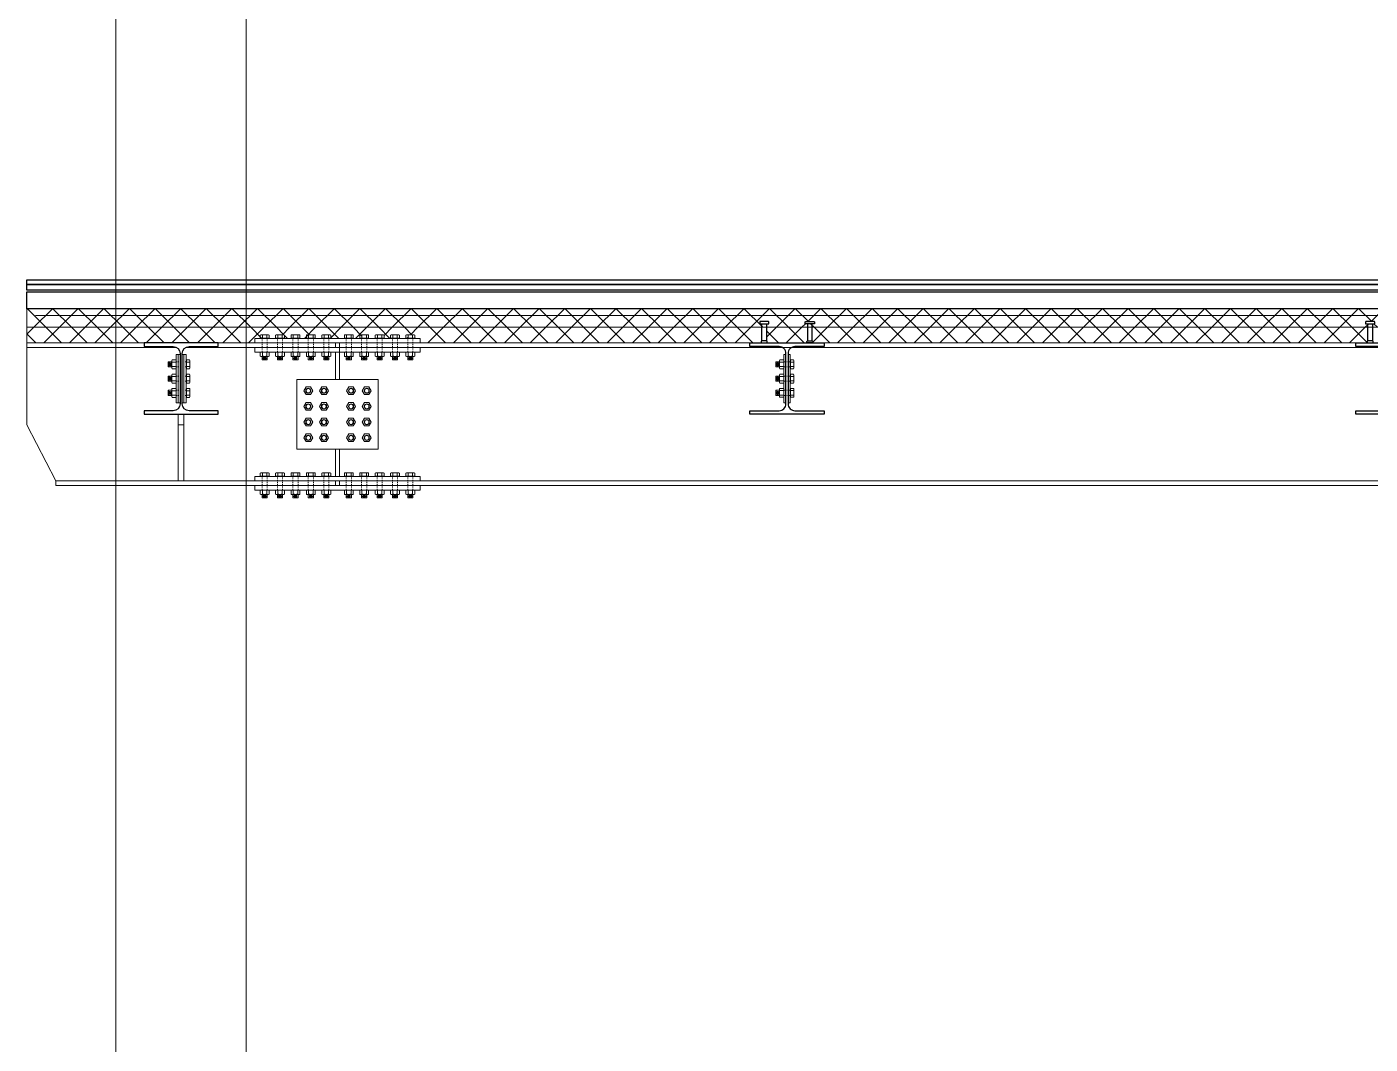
# Model space of a CAD drawing. Header units: millimetres. Extents: x -6949 to 305728, y -55091 to 76684.
# Drawn here: x 165084 to 169795, y 64081 to 67649 of the extents above; entities that cross this region are included whole.
import ezdxf

# ---------------------------------------------------------------- set-up
doc = ezdxf.new("R2010")
doc.units = ezdxf.units.MM
doc.linetypes.add('Tratto', pattern=[6.35, 3.175, -3.175])
for name, color, linetype, lineweight in [('armatura', 1, 'Continuous', 15), ('bulloni', 5, 'Continuous', 18), ('piastra', 30, 'Continuous', 18), ('S-BEAM', 5, 'Continuous', 18), ('S-COLS', 7, 'Continuous', 18), ('SEZIONI acciaio - Steel sections', 220, 'Continuous', 25), ('solaio2', 7, 'Continuous', 9)]:
    doc.layers.add(name, color=color, linetype=linetype, lineweight=lineweight)
doc.layers.add('PIOLO', color=4, linetype='Continuous')
pattern_1 = [(45, (116770.626, 98451.78), (-44.90128, 44.90128), []), (135, (116770.626, 98451.78), (-44.90128, -44.90128), [])]

# ---------------------------------------------------------------- blocks, each defined once
blk = doc.blocks.new('*U392')
at = {"layer": 'bulloni'}
blk.add_lwpolyline([(-15.6, 0), (-7.8, -13.5), (7.8, -13.5), (15.6, 0), (7.8, 13.5), (-7.8, 13.5)], close=True, dxfattribs=at)
for radius in [9, 7.88]:
    blk.add_circle((0, 0), radius, dxfattribs=at)
blk = doc.blocks.new('*U393')
at = {"color": 0, "linetype": 'ByBlock', "lineweight": -2, "transparency": 16777216}
for p in [(0, 0), (55, 0), (0, -55), (55, -55), (0, -110), (55, -110), (0, -165), (55, -165)]:
    blk.add_blockref('*U392', p, dxfattribs=at)
blk = doc.blocks.new('*U394')
at = {"layer": 'bulloni'}
blk.add_lwpolyline([(-15.6, 0), (-7.8, -13.5), (7.8, -13.5), (15.6, 0), (7.8, 13.5), (-7.8, 13.5)], close=True, dxfattribs=at)
for radius in [9, 7.88]:
    blk.add_circle((0, 0), radius, dxfattribs=at)
blk = doc.blocks.new('*U395')
at = {"color": 0, "linetype": 'ByBlock', "lineweight": -2, "transparency": 16777216}
for p in [(0, 0), (55, 0), (0, -55), (55, -55), (0, -110), (55, -110), (0, -165), (55, -165)]:
    blk.add_blockref('*U394', p, dxfattribs=at)
blk = doc.blocks.new('*U396')
at = {"layer": 'bulloni'}
for p, q in [((-13.7, 44.3), (-15.6, 43.1)), ((-15.6, 43.1), (-15.6, 32.8)), ((15.6, 32.8), (-15.6, 32.8)), ((13.7, 44.3), (-13.7, 44.3)), ((-12.5, 32.8), (-12.5, 32.3)), ((12.5, 32.3), (-12.5, 32.3)), ((-7.8, 32.8), (-7.8, 43.1)), ((7.8, 43.1), (7.8, 32.8)), ((12.5, 32.8), (12.5, 32.3)), ((13.7, 44.3), (15.6, 43.1)), ((15.6, 43.1), (15.6, 32.8)), ((-13.7, -16.7), (-15.6, -17.9)), ((-15.6, -17.9), (-15.6, -30.4)), ((-13.7, -31.7), (-15.6, -30.4)), ((13.7, -16.7), (-13.7, -16.7)), ((13.7, -31.7), (-13.7, -31.7)), ((-9, -43.3), (-9, -31.7)), ((-8, -44.3), (-9, -43.3)), ((9, -43.3), (-9, -43.3)), ((8, -44.3), (-8, -44.3)), ((-7.8, -30.4), (-7.8, -17.9)), ((-6.5, -34.4), (6.5, -33.7)), ((-6.5, -39.4), (6.5, -38.7)), ((-5, -36.8), (5, -36.3)), ((-5, -41.8), (5, -41.3)), ((7.8, -17.9), (7.8, -30.4)), ((9, -43.3), (8, -44.3)), ((9, -43.3), (9, -31.7)), ((13.7, -16.7), (15.6, -17.9)), ((13.7, -31.7), (15.6, -30.4)), ((15.6, -17.9), (15.6, -30.4))]:
    blk.add_line(p, q, dxfattribs=at)
at = {"layer": 'bulloni', "linetype": 'Tratto'}
for points in [[(-9, -16.7), (-9, 31.3)], [(9, -16.7), (9, 31.3)]]:
    blk.add_lwpolyline(points, dxfattribs=at)
at = {"layer": 'bulloni'}
for centre, radius, start, end in [((-11.7, 37.6), 6.67, 54.2621, 125.7379), ((-10, 31.3), 1, 0, 90), ((0, 19.5), 24.8, 71.6858, 108.3142), ((11.7, 37.6), 6.67, 54.2621, 125.7379), ((10, 31.3), 1, 90, 180), ((-11.7, -23.4), 6.67, 54.2621, 125.7379), ((-11.7, -25), 6.67, 234.2621, 305.7379), ((0, -41.5), 24.8, 71.6858, 108.3142), ((0, -6.9), 24.8, 251.6858, 288.3142), ((11.7, -23.4), 6.67, 54.2621, 125.7379), ((11.7, -25), 6.67, 234.2621, 305.7379)]:
    blk.add_arc(centre, radius, start, end, dxfattribs=at)
blk = doc.blocks.new('*U397')
at = {"color": 0, "linetype": 'ByBlock', "lineweight": -2, "transparency": 16777216}
for p in [(0, 0), (54, 0), (108, 0), (162, 0), (216, 0)]:
    blk.add_blockref('*U396', p, dxfattribs=at)
blk = doc.blocks.new('*U398')
at = {"layer": 'bulloni'}
for p, q in [((-13.7, 44.3), (-15.6, 43.1)), ((-15.6, 43.1), (-15.6, 32.8)), ((15.6, 32.8), (-15.6, 32.8)), ((13.7, 44.3), (-13.7, 44.3)), ((-12.5, 32.8), (-12.5, 32.3)), ((12.5, 32.3), (-12.5, 32.3)), ((-7.8, 32.8), (-7.8, 43.1)), ((7.8, 43.1), (7.8, 32.8)), ((12.5, 32.8), (12.5, 32.3)), ((13.7, 44.3), (15.6, 43.1)), ((15.6, 43.1), (15.6, 32.8)), ((-13.7, -16.7), (-15.6, -17.9)), ((-15.6, -17.9), (-15.6, -30.4)), ((-13.7, -31.7), (-15.6, -30.4)), ((13.7, -16.7), (-13.7, -16.7)), ((13.7, -31.7), (-13.7, -31.7)), ((-9, -43.3), (-9, -31.7)), ((-8, -44.3), (-9, -43.3)), ((9, -43.3), (-9, -43.3)), ((8, -44.3), (-8, -44.3)), ((-7.8, -30.4), (-7.8, -17.9)), ((-6.5, -34.4), (6.5, -33.7)), ((-6.5, -39.4), (6.5, -38.7)), ((-5, -36.8), (5, -36.3)), ((-5, -41.8), (5, -41.3)), ((7.8, -17.9), (7.8, -30.4)), ((9, -43.3), (8, -44.3)), ((9, -43.3), (9, -31.7)), ((13.7, -16.7), (15.6, -17.9)), ((13.7, -31.7), (15.6, -30.4)), ((15.6, -17.9), (15.6, -30.4))]:
    blk.add_line(p, q, dxfattribs=at)
at = {"layer": 'bulloni', "linetype": 'Tratto'}
for points in [[(-9, -16.7), (-9, 31.3)], [(9, -16.7), (9, 31.3)]]:
    blk.add_lwpolyline(points, dxfattribs=at)
at = {"layer": 'bulloni'}
for centre, radius, start, end in [((-11.7, 37.6), 6.67, 54.2621, 125.7379), ((-10, 31.3), 1, 0, 90), ((0, 19.5), 24.8, 71.6858, 108.3142), ((11.7, 37.6), 6.67, 54.2621, 125.7379), ((10, 31.3), 1, 90, 180), ((-11.7, -23.4), 6.67, 54.2621, 125.7379), ((-11.7, -25), 6.67, 234.2621, 305.7379), ((0, -41.5), 24.8, 71.6858, 108.3142), ((0, -6.9), 24.8, 251.6858, 288.3142), ((11.7, -23.4), 6.67, 54.2621, 125.7379), ((11.7, -25), 6.67, 234.2621, 305.7379)]:
    blk.add_arc(centre, radius, start, end, dxfattribs=at)
blk = doc.blocks.new('*U399')
at = {"color": 0, "linetype": 'ByBlock', "lineweight": -2, "transparency": 16777216}
for p in [(0, 0), (54, 0), (108, 0), (162, 0), (216, 0)]:
    blk.add_blockref('*U398', p, dxfattribs=at)
blk = doc.blocks.new('*U401')
at = {"layer": 'bulloni'}
for p, q in [((-13.7, 44.3), (-15.6, 43.1)), ((-15.6, 43.1), (-15.6, 32.8)), ((15.6, 32.8), (-15.6, 32.8)), ((13.7, 44.3), (-13.7, 44.3)), ((-12.5, 32.8), (-12.5, 32.3)), ((12.5, 32.3), (-12.5, 32.3)), ((-7.8, 32.8), (-7.8, 43.1)), ((7.8, 43.1), (7.8, 32.8)), ((12.5, 32.8), (12.5, 32.3)), ((13.7, 44.3), (15.6, 43.1)), ((15.6, 43.1), (15.6, 32.8)), ((-13.7, -16.7), (-15.6, -17.9)), ((-15.6, -17.9), (-15.6, -30.4)), ((-13.7, -31.7), (-15.6, -30.4)), ((13.7, -16.7), (-13.7, -16.7)), ((13.7, -31.7), (-13.7, -31.7)), ((-9, -43.3), (-9, -31.7)), ((-8, -44.3), (-9, -43.3)), ((9, -43.3), (-9, -43.3)), ((8, -44.3), (-8, -44.3)), ((-7.8, -30.4), (-7.8, -17.9)), ((-6.5, -34.4), (6.5, -33.7)), ((-6.5, -39.4), (6.5, -38.7)), ((-5, -36.8), (5, -36.3)), ((-5, -41.8), (5, -41.3)), ((7.8, -17.9), (7.8, -30.4)), ((9, -43.3), (8, -44.3)), ((9, -43.3), (9, -31.7)), ((13.7, -16.7), (15.6, -17.9)), ((13.7, -31.7), (15.6, -30.4)), ((15.6, -17.9), (15.6, -30.4))]:
    blk.add_line(p, q, dxfattribs=at)
at = {"layer": 'bulloni', "linetype": 'Tratto'}
for points in [[(-9, -16.7), (-9, 31.3)], [(9, -16.7), (9, 31.3)]]:
    blk.add_lwpolyline(points, dxfattribs=at)
at = {"layer": 'bulloni'}
for centre, radius, start, end in [((-11.7, 37.6), 6.67, 54.2621, 125.7379), ((-10, 31.3), 1, 0, 90), ((0, 19.5), 24.8, 71.6858, 108.3142), ((11.7, 37.6), 6.67, 54.2621, 125.7379), ((10, 31.3), 1, 90, 180), ((-11.7, -23.4), 6.67, 54.2621, 125.7379), ((-11.7, -25), 6.67, 234.2621, 305.7379), ((0, -41.5), 24.8, 71.6858, 108.3142), ((0, -6.9), 24.8, 251.6858, 288.3142), ((11.7, -23.4), 6.67, 54.2621, 125.7379), ((11.7, -25), 6.67, 234.2621, 305.7379)]:
    blk.add_arc(centre, radius, start, end, dxfattribs=at)
blk = doc.blocks.new('*U402')
at = {"color": 0, "linetype": 'ByBlock', "lineweight": -2, "transparency": 16777216}
for p in [(0, 0), (54, 0), (108, 0), (162, 0), (216, 0)]:
    blk.add_blockref('*U401', p, dxfattribs=at)
blk = doc.blocks.new('*U391')
at = {"layer": 'bulloni'}
for p, q in [((-13.7, 44.3), (-15.6, 43.1)), ((-15.6, 43.1), (-15.6, 32.8)), ((15.6, 32.8), (-15.6, 32.8)), ((13.7, 44.3), (-13.7, 44.3)), ((-12.5, 32.8), (-12.5, 32.3)), ((12.5, 32.3), (-12.5, 32.3)), ((-7.8, 32.8), (-7.8, 43.1)), ((7.8, 43.1), (7.8, 32.8)), ((12.5, 32.8), (12.5, 32.3)), ((13.7, 44.3), (15.6, 43.1)), ((15.6, 43.1), (15.6, 32.8)), ((-13.7, -16.7), (-15.6, -17.9)), ((-15.6, -17.9), (-15.6, -30.4)), ((-13.7, -31.7), (-15.6, -30.4)), ((13.7, -16.7), (-13.7, -16.7)), ((13.7, -31.7), (-13.7, -31.7)), ((-9, -43.3), (-9, -31.7)), ((-8, -44.3), (-9, -43.3)), ((9, -43.3), (-9, -43.3)), ((8, -44.3), (-8, -44.3)), ((-7.8, -30.4), (-7.8, -17.9)), ((-6.5, -34.4), (6.5, -33.7)), ((-6.5, -39.4), (6.5, -38.7)), ((-5, -36.8), (5, -36.3)), ((-5, -41.8), (5, -41.3)), ((7.8, -17.9), (7.8, -30.4)), ((9, -43.3), (8, -44.3)), ((9, -43.3), (9, -31.7)), ((13.7, -16.7), (15.6, -17.9)), ((13.7, -31.7), (15.6, -30.4)), ((15.6, -17.9), (15.6, -30.4))]:
    blk.add_line(p, q, dxfattribs=at)
at = {"layer": 'bulloni', "linetype": 'Tratto'}
for points in [[(-9, -16.7), (-9, 31.3)], [(9, -16.7), (9, 31.3)]]:
    blk.add_lwpolyline(points, dxfattribs=at)
at = {"layer": 'bulloni'}
for centre, radius, start, end in [((-11.7, 37.6), 6.67, 54.2621, 125.7379), ((-10, 31.3), 1, 0, 90), ((0, 19.5), 24.8, 71.6858, 108.3142), ((11.7, 37.6), 6.67, 54.2621, 125.7379), ((10, 31.3), 1, 90, 180), ((-11.7, -23.4), 6.67, 54.2621, 125.7379), ((-11.7, -25), 6.67, 234.2621, 305.7379), ((0, -41.5), 24.8, 71.6858, 108.3142), ((0, -6.9), 24.8, 251.6858, 288.3142), ((11.7, -23.4), 6.67, 54.2621, 125.7379), ((11.7, -25), 6.67, 234.2621, 305.7379)]:
    blk.add_arc(centre, radius, start, end, dxfattribs=at)
blk = doc.blocks.new('*U400')
at = {"color": 0, "linetype": 'ByBlock', "lineweight": -2, "transparency": 16777216}
for p in [(0, 0), (54, 0), (108, 0), (162, 0), (216, 0)]:
    blk.add_blockref('*U391', p, dxfattribs=at)
blk = doc.blocks.new('dbcjd')
at = {"layer": 'bulloni'}
for p, q in [((12712.1, -46901.9), (12713.1, -46900.9)), ((12712.1, -46917.9), (12712.1, -46901.9)), ((12713.1, -46918.9), (12712.1, -46917.9)), ((12713.1, -46900.9), (12724.8, -46900.9)), ((12713.1, -46918.9), (12713.1, -46900.9)), ((12713.1, -46918.9), (12724.8, -46918.9)), ((12714.6, -46904.9), (12715.2, -46914.9)), ((12717, -46903.4), (12717.8, -46916.4)), ((12719.6, -46904.9), (12720.2, -46914.9)), ((12722, -46903.4), (12722.8, -46916.4)), ((12724.8, -46896.2), (12726, -46894.3)), ((12724.8, -46923.6), (12724.8, -46896.2)), ((12738.5, -46894.3), (12726, -46894.3)), ((12726, -46902.1), (12738.5, -46902.1)), ((12738.5, -46917.7), (12726, -46917.7)), ((12739.8, -46896.2), (12738.5, -46894.3)), ((12739.8, -46923.6), (12739.8, -46896.2)), ((12775.8, -46922.4), (12775.8, -46897.4)), ((12776.3, -46897.4), (12775.8, -46897.4)), ((12776.3, -46925.5), (12776.3, -46894.3)), ((12786.5, -46894.3), (12776.3, -46894.3)), ((12776.3, -46902.1), (12786.5, -46902.1)), ((12786.5, -46917.7), (12776.3, -46917.7)), ((12787.8, -46896.2), (12786.5, -46894.3)), ((12787.8, -46923.6), (12787.8, -46896.2)), ((12712.1, -46951.9), (12713.1, -46950.9)), ((12712.1, -46967.9), (12712.1, -46951.9)), ((12713.1, -46968.9), (12712.1, -46967.9)), ((12713.1, -46950.9), (12724.8, -46950.9)), ((12713.1, -46968.9), (12713.1, -46950.9)), ((12714.6, -46954.9), (12715.2, -46964.9)), ((12717, -46953.4), (12717.8, -46966.4)), ((12719.6, -46954.9), (12720.2, -46964.9)), ((12722, -46953.4), (12722.8, -46966.4)), ((12724.8, -46923.6), (12726, -46925.5)), ((12724.8, -46946.2), (12726, -46944.3)), ((12724.8, -46973.6), (12724.8, -46946.2)), ((12738.5, -46925.5), (12726, -46925.5)), ((12738.5, -46944.3), (12726, -46944.3)), ((12726, -46952.1), (12738.5, -46952.1)), ((12738.5, -46967.7), (12726, -46967.7)), ((12739.8, -46923.6), (12738.5, -46925.5)), ((12739.8, -46946.2), (12738.5, -46944.3)), ((12739.8, -46973.6), (12739.8, -46946.2)), ((12776.3, -46922.4), (12775.8, -46922.4)), ((12775.8, -46972.4), (12775.8, -46947.4)), ((12776.3, -46947.4), (12775.8, -46947.4)), ((12786.5, -46925.5), (12776.3, -46925.5)), ((12776.3, -46975.5), (12776.3, -46944.3)), ((12786.5, -46944.3), (12776.3, -46944.3)), ((12776.3, -46952.1), (12786.5, -46952.1)), ((12786.5, -46967.7), (12776.3, -46967.7)), ((12787.8, -46923.6), (12786.5, -46925.5)), ((12787.8, -46946.2), (12786.5, -46944.3)), ((12787.8, -46973.6), (12787.8, -46946.2)), ((12712.1, -47001.9), (12713.1, -47000.9)), ((12712.1, -47017.9), (12712.1, -47001.9)), ((12713.1, -46968.9), (12724.8, -46968.9)), ((12713.1, -47000.9), (12724.8, -47000.9)), ((12713.1, -47018.9), (12713.1, -47000.9)), ((12714.6, -47004.9), (12715.2, -47014.9)), ((12717, -47003.4), (12717.8, -47016.4)), ((12719.6, -47004.9), (12720.2, -47014.9)), ((12722, -47003.4), (12722.8, -47016.4)), ((12724.8, -46973.6), (12726, -46975.5)), ((12724.8, -46996.2), (12726, -46994.3)), ((12724.8, -47023.6), (12724.8, -46996.2)), ((12738.5, -46975.5), (12726, -46975.5)), ((12738.5, -46994.3), (12726, -46994.3)), ((12726, -47002.1), (12738.5, -47002.1)), ((12739.8, -46973.6), (12738.5, -46975.5)), ((12739.8, -46996.2), (12738.5, -46994.3)), ((12739.8, -47023.6), (12739.8, -46996.2)), ((12776.3, -46972.4), (12775.8, -46972.4)), ((12775.8, -47022.4), (12775.8, -46997.4)), ((12776.3, -46997.4), (12775.8, -46997.4)), ((12786.5, -46975.5), (12776.3, -46975.5)), ((12776.3, -47025.5), (12776.3, -46994.3)), ((12786.5, -46994.3), (12776.3, -46994.3)), ((12776.3, -47002.1), (12786.5, -47002.1)), ((12787.8, -46973.6), (12786.5, -46975.5)), ((12787.8, -46996.2), (12786.5, -46994.3)), ((12787.8, -47023.6), (12787.8, -46996.2)), ((12713.1, -47018.9), (12712.1, -47017.9)), ((12713.1, -47018.9), (12724.8, -47018.9)), ((12724.8, -47023.6), (12726, -47025.5)), ((12738.5, -47017.7), (12726, -47017.7)), ((12738.5, -47025.5), (12726, -47025.5)), ((12739.8, -47023.6), (12738.5, -47025.5)), ((12776.3, -47022.4), (12775.8, -47022.4)), ((12786.5, -47017.7), (12776.3, -47017.7)), ((12786.5, -47025.5), (12776.3, -47025.5)), ((12787.8, -47023.6), (12786.5, -47025.5))]:
    blk.add_line(p, q, dxfattribs=at)
at = {"layer": 'bulloni', "linetype": 'Tratto'}
for points in [[(12739.8, -46900.9), (12774.8, -46900.9)], [(12739.8, -46918.9), (12774.8, -46918.9)], [(12739.8, -46950.9), (12774.8, -46950.9)], [(12739.8, -46968.9), (12774.8, -46968.9)], [(12739.8, -47000.9), (12774.8, -47000.9)], [(12739.8, -47018.9), (12774.8, -47018.9)]]:
    blk.add_lwpolyline(points, dxfattribs=at)
at = {"layer": 'bulloni'}
for centre, radius, start, end in [((12731.4, -46898.2), 6.67, 144.2621, 215.7379), ((12749.6, -46909.9), 24.8, 161.6858, 198.3142), ((12731.4, -46921.6), 6.67, 144.2621, 215.7379), ((12733.1, -46898.2), 6.67, 324.2621, 35.7379), ((12715, -46909.9), 24.8, 341.6858, 18.3142), ((12733.1, -46921.6), 6.67, 324.2621, 35.7379), ((12774.8, -46899.9), 1, 270, 0), ((12774.8, -46919.9), 1, 0, 90), ((12781.1, -46898.2), 6.67, 324.2621, 35.7379), ((12763, -46909.9), 24.8, 341.6858, 18.3142), ((12781.1, -46921.6), 6.67, 324.2621, 35.7379), ((12731.4, -46948.2), 6.67, 144.2621, 215.7379), ((12749.6, -46959.9), 24.8, 161.6858, 198.3142), ((12731.4, -46971.6), 6.67, 144.2621, 215.7379), ((12733.1, -46948.2), 6.67, 324.2621, 35.7379), ((12715, -46959.9), 24.8, 341.6858, 18.3142), ((12733.1, -46971.6), 6.67, 324.2621, 35.7379), ((12774.8, -46949.9), 1, 270, 0), ((12781.1, -46948.2), 6.67, 324.2621, 35.7379), ((12763, -46959.9), 24.8, 341.6858, 18.3142), ((12781.1, -46971.6), 6.67, 324.2621, 35.7379), ((12731.4, -46998.2), 6.67, 144.2621, 215.7379), ((12749.6, -47009.9), 24.8, 161.6858, 198.3142), ((12733.1, -46998.2), 6.67, 324.2621, 35.7379), ((12715, -47009.9), 24.8, 341.6858, 18.3142), ((12774.8, -46969.9), 1, 0, 90), ((12774.8, -46999.9), 1, 270, 0), ((12781.1, -46998.2), 6.67, 324.2621, 35.7379), ((12763, -47009.9), 24.8, 341.6858, 18.3142), ((12731.4, -47021.6), 6.67, 144.2621, 215.7379), ((12733.1, -47021.6), 6.67, 324.2621, 35.7379), ((12774.8, -47019.9), 1, 0, 90), ((12781.1, -47021.6), 6.67, 324.2621, 35.7379)]:
    blk.add_arc(centre, radius, start, end, dxfattribs=at)
blk = doc.blocks.new('DD')
at = {"layer": 'PIOLO'}
blk.add_lwpolyline([(49540.9, -39710.5), (49511.2, -39710.5, 0.414214), (49510.2, -39711.5), (49510.2, -39718.5), (49541.9, -39718.5), (49541.9, -39711.5, 0.414214)], format="xyb", close=True, dxfattribs=at)
for points in [[(49518.1, -39718.5), (49534, -39718.5), (49534, -39778.5), (49518.1, -39778.5)], [(49515.5, -39785.5), (49536.5, -39785.5), (49536.5, -39780.5), (49534.5, -39778.5), (49517.5, -39778.5), (49515.5, -39780.5)]]:
    blk.add_lwpolyline(points, close=True, dxfattribs=at)
blk = doc.blocks.new('vfdcv')
at = {"layer": 'bulloni'}
for p, q in [((50940.3, -31978.2), (50941.3, -31977.2)), ((50940.3, -31994.2), (50940.3, -31978.2)), ((50941.3, -31977.2), (50952.9, -31977.2)), ((50941.3, -31995.2), (50941.3, -31977.2)), ((50942.8, -31981.2), (50943.3, -31991.2)), ((50945.2, -31979.7), (50945.9, -31992.7)), ((50947.8, -31981.2), (50948.3, -31991.2)), ((50950.2, -31979.7), (50950.9, -31992.7)), ((50952.9, -31972.5), (50954.2, -31970.6)), ((50952.9, -31999.9), (50952.9, -31972.5)), ((50966.7, -31970.6), (50954.2, -31970.6)), ((50954.2, -31978.4), (50966.7, -31978.4)), ((50967.9, -31972.5), (50966.7, -31970.6)), ((50967.9, -31999.9), (50967.9, -31972.5)), ((50991.4, -31998.7), (50991.4, -31973.7)), ((50991.9, -31973.7), (50991.4, -31973.7)), ((50991.9, -32001.7), (50991.9, -31970.6)), ((51002.2, -31970.6), (50991.9, -31970.6)), ((50991.9, -31978.4), (51002.2, -31978.4)), ((51003.4, -31972.5), (51002.2, -31970.6)), ((51003.4, -31999.9), (51003.4, -31972.5)), ((50941.3, -31995.2), (50940.3, -31994.2)), ((50940.3, -32028.2), (50941.3, -32027.2)), ((50940.3, -32044.2), (50940.3, -32028.2)), ((50941.3, -31995.2), (50952.9, -31995.2)), ((50941.3, -32027.2), (50952.9, -32027.2)), ((50941.3, -32045.2), (50941.3, -32027.2)), ((50942.8, -32031.2), (50943.3, -32041.2)), ((50945.2, -32029.7), (50945.9, -32042.7)), ((50947.8, -32031.2), (50948.3, -32041.2)), ((50950.2, -32029.7), (50950.9, -32042.7)), ((50952.9, -31999.9), (50954.2, -32001.7)), ((50952.9, -32022.5), (50954.2, -32020.6)), ((50952.9, -32049.9), (50952.9, -32022.5)), ((50966.7, -31994), (50954.2, -31994)), ((50966.7, -32001.7), (50954.2, -32001.7)), ((50966.7, -32020.6), (50954.2, -32020.6)), ((50954.2, -32028.4), (50966.7, -32028.4)), ((50967.9, -31999.9), (50966.7, -32001.7)), ((50967.9, -32022.5), (50966.7, -32020.6)), ((50967.9, -32049.9), (50967.9, -32022.5)), ((50991.9, -31998.7), (50991.4, -31998.7)), ((50991.4, -32048.7), (50991.4, -32023.7)), ((50991.9, -32023.7), (50991.4, -32023.7)), ((51002.2, -31994), (50991.9, -31994)), ((51002.2, -32001.7), (50991.9, -32001.7)), ((50991.9, -32051.7), (50991.9, -32020.6)), ((51002.2, -32020.6), (50991.9, -32020.6)), ((50991.9, -32028.4), (51002.2, -32028.4)), ((51003.4, -31999.9), (51002.2, -32001.7)), ((51003.4, -32022.5), (51002.2, -32020.6)), ((51003.4, -32049.9), (51003.4, -32022.5)), ((50941.3, -32045.2), (50940.3, -32044.2)), ((50940.3, -32078.2), (50941.3, -32077.2)), ((50940.3, -32094.2), (50940.3, -32078.2)), ((50941.3, -32045.2), (50952.9, -32045.2)), ((50941.3, -32077.2), (50952.9, -32077.2)), ((50941.3, -32095.2), (50941.3, -32077.2)), ((50942.8, -32081.2), (50943.3, -32091.2)), ((50945.2, -32079.7), (50945.9, -32092.7)), ((50947.8, -32081.2), (50948.3, -32091.2)), ((50950.2, -32079.7), (50950.9, -32092.7)), ((50952.9, -32049.9), (50954.2, -32051.7)), ((50952.9, -32072.5), (50954.2, -32070.6)), ((50952.9, -32099.9), (50952.9, -32072.5)), ((50966.7, -32044), (50954.2, -32044)), ((50966.7, -32051.7), (50954.2, -32051.7)), ((50966.7, -32070.6), (50954.2, -32070.6)), ((50954.2, -32078.4), (50966.7, -32078.4)), ((50967.9, -32049.9), (50966.7, -32051.7)), ((50967.9, -32072.5), (50966.7, -32070.6)), ((50967.9, -32099.9), (50967.9, -32072.5)), ((50991.9, -32048.7), (50991.4, -32048.7)), ((50991.4, -32098.7), (50991.4, -32073.7)), ((50991.9, -32073.7), (50991.4, -32073.7)), ((51002.2, -32044), (50991.9, -32044)), ((51002.2, -32051.7), (50991.9, -32051.7)), ((50991.9, -32101.7), (50991.9, -32070.6)), ((51002.2, -32070.6), (50991.9, -32070.6)), ((50991.9, -32078.4), (51002.2, -32078.4)), ((51003.4, -32049.9), (51002.2, -32051.7)), ((51003.4, -32072.5), (51002.2, -32070.6)), ((51003.4, -32099.9), (51003.4, -32072.5)), ((50941.3, -32095.2), (50940.3, -32094.2)), ((50941.3, -32095.2), (50952.9, -32095.2)), ((50952.9, -32099.9), (50954.2, -32101.7)), ((50966.7, -32094), (50954.2, -32094)), ((50966.7, -32101.7), (50954.2, -32101.7)), ((50967.9, -32099.9), (50966.7, -32101.7)), ((50991.9, -32098.7), (50991.4, -32098.7)), ((51002.2, -32094), (50991.9, -32094)), ((51002.2, -32101.7), (50991.9, -32101.7)), ((51003.4, -32099.9), (51002.2, -32101.7))]:
    blk.add_line(p, q, dxfattribs=at)
at = {"layer": 'bulloni', "linetype": 'Tratto'}
for points in [[(50967.9, -31977.2), (50990.4, -31977.2)], [(50967.9, -31995.2), (50990.4, -31995.2)], [(50967.9, -32027.2), (50990.4, -32027.2)], [(50967.9, -32045.2), (50990.4, -32045.2)], [(50967.9, -32077.2), (50990.4, -32077.2)], [(50967.9, -32095.2), (50990.4, -32095.2)]]:
    blk.add_lwpolyline(points, dxfattribs=at)
at = {"layer": 'bulloni'}
for centre, radius, start, end in [((50959.6, -31974.5), 6.67, 144.2621, 215.7379), ((50977.7, -31986.2), 24.8, 161.6858, 198.3142), ((50961.3, -31974.5), 6.67, 324.2621, 35.7379), ((50943.1, -31986.2), 24.8, 341.6858, 18.3142), ((50990.4, -31976.2), 1, 270, 0), ((50996.8, -31974.5), 6.67, 324.2621, 35.7379), ((50978.6, -31986.2), 24.8, 341.6858, 18.3142), ((50959.6, -31997.8), 6.67, 144.2621, 215.7379), ((50959.6, -32024.5), 6.67, 144.2621, 215.7379), ((50977.7, -32036.2), 24.8, 161.6858, 198.3142), ((50961.3, -31997.8), 6.67, 324.2621, 35.7379), ((50961.3, -32024.5), 6.67, 324.2621, 35.7379), ((50943.1, -32036.2), 24.8, 341.6858, 18.3142), ((50990.4, -31996.2), 1, 0, 90), ((50990.4, -32026.2), 1, 270, 0), ((50996.8, -31997.8), 6.67, 324.2621, 35.7379), ((50996.8, -32024.5), 6.67, 324.2621, 35.7379), ((50978.6, -32036.2), 24.8, 341.6858, 18.3142), ((50959.6, -32047.8), 6.67, 144.2621, 215.7379), ((50959.6, -32074.5), 6.67, 144.2621, 215.7379), ((50977.7, -32086.2), 24.8, 161.6858, 198.3142), ((50961.3, -32047.8), 6.67, 324.2621, 35.7379), ((50961.3, -32074.5), 6.67, 324.2621, 35.7379), ((50943.1, -32086.2), 24.8, 341.6858, 18.3142), ((50990.4, -32046.2), 1, 0, 90), ((50990.4, -32076.2), 1, 270, 0), ((50996.8, -32047.8), 6.67, 324.2621, 35.7379), ((50996.8, -32074.5), 6.67, 324.2621, 35.7379), ((50978.6, -32086.2), 24.8, 341.6858, 18.3142), ((50959.6, -32097.8), 6.67, 144.2621, 215.7379), ((50961.3, -32097.8), 6.67, 324.2621, 35.7379), ((50990.4, -32096.2), 1, 0, 90), ((50996.8, -32097.8), 6.67, 324.2621, 35.7379)]:
    blk.add_arc(centre, radius, start, end, dxfattribs=at)
blk = doc.blocks.new('*U528')
at = {"layer": 'piastra'}
for points in [[(-11.2, 47.5), (-3.8, 47.5), (-3.8, -122.5), (-11.2, -122.5)], [(11.2, 47.5), (3.8, 47.5), (3.8, -122.5), (11.2, -122.5)]]:
    blk.add_lwpolyline(points, close=True, dxfattribs=at)
at = {"layer": 'SEZIONI acciaio - Steel sections'}
blk.add_lwpolyline([(-130, 87.5), (130, 87.5), (130, 75), (27.8, 75, 0.414214), (3.8, 51), (3.8, -126, 0.414214), (27.8, -150), (130, -150), (130, -162.5), (-130, -162.5), (-130, -150), (-27.8, -150, 0.414214), (-3.8, -126), (-3.8, 51, 0.414214), (-27.8, 75), (-130, 75)], format="xyb", close=True, dxfattribs=at)
at = {"layer": 'S-BEAM'}
for name, p in [('DD', (-49606, 39873)), ('vfdcv', (-50979.2, 31998.7))]:
    blk.add_blockref(name, p, dxfattribs=at)
at = {"layer": 'S-BEAM', "xscale": -1}
blk.add_blockref('DD', (49606, 39873), dxfattribs=at)
blk = doc.blocks.new('*U529')
at = {"layer": 'S-BEAM', "color": 0, "linetype": 'ByBlock', "lineweight": -2, "transparency": 16777216}
for p in [(0, 0), (2125, 0), (4250, 0)]:
    blk.add_blockref('*U528', p, dxfattribs=at)

msp = doc.modelspace()

# ---------------------------------------------------------------- hatches: boundary and pattern name
at = {"layer": 'S-BEAM', "true_color": 0xc7c8ca}
h = msp.add_hatch(dxfattribs=at)
h.set_pattern_fill('ANSI37', color=9, scale=20)
h.set_pattern_definition(pattern_1)
h.paths.add_polyline_path([(173313.0186, 66568.3657, -0.161196195), (173328.6071, 66568.3657, -0.302260819), (173335.9938, 66568.6368), (173336.4013, 66568.3657), (173336.4013, 66556.6221), (173359.2244, 66556.6221), (173359.2244, 66558.1221), (173367.0186, 66558.1221), (173367.0186, 66568.3657, -0.161196195), (173382.6071, 66568.3657, -0.302260819), (173389.9938, 66568.6368), (173390.4013, 66568.3657), (173390.4013, 66556.6221), (173413.2244, 66556.6221), (173413.2244, 66558.1221), (173421.0186, 66558.1221), (173421.0186, 66568.3657, -0.161196195), (173436.6071, 66568.3657, -0.302260819), (173443.9938, 66568.6368), (173444.4013, 66568.3657), (173444.4013, 66556.6221), (173467.2244, 66556.6221), (173467.2244, 66558.1221), (173475.0186, 66558.1221), (173475.0186, 66568.3657, -0.161196195), (173490.6071, 66568.3657, -0.302260819), (173497.9938, 66568.6368), (173498.4013, 66568.3657), (173498.4013, 66556.6221), (173521.2244, 66556.6221), (173521.2244, 66558.1221), (173529.0186, 66558.1221), (173529.0186, 66568.3657, -0.161196195), (173544.6071, 66568.3657, -0.302260819), (173551.9938, 66568.6368), (173552.4013, 66568.3657), (173552.4013, 66556.6221), (173600.2097, 66556.6221), (173600.2097, 66558.1221), (173608.0039, 66558.1221), (173608.0039, 66568.3657, -0.161196195), (173623.5924, 66568.3657, -0.302260819), (173630.9791, 66568.6368), (173631.3866, 66568.3657), (173631.3866, 66556.6221), (173654.2097, 66556.6221), (173654.2097, 66558.1221), (173662.0039, 66558.1221), (173662.0039, 66568.3657, -0.161196195), (173677.5924, 66568.3657, -0.302260819), (173684.9791, 66568.6368), (173685.3866, 66568.3657), (173685.3866, 66556.6221), (173708.2097, 66556.6221), (173708.2097, 66558.1221), (173716.0039, 66558.1221), (173716.0039, 66568.3657, -0.161196195), (173731.5924, 66568.3657, -0.302260819), (173738.9791, 66568.6368), (173739.3866, 66568.3657), (173739.3866, 66556.6221), (173762.2097, 66556.6221), (173762.2097, 66558.1221), (173770.0039, 66558.1221), (173770.0039, 66568.3657, -0.161196195), (173785.5924, 66568.3657, -0.302260819), (173792.9791, 66568.6368), (173793.3866, 66568.3657), (173793.3866, 66556.6221), (173816.2097, 66556.6221), (173816.2097, 66558.1221), (173824.0039, 66558.1221), (173824.0039, 66568.3657, -0.161196195), (173839.5924, 66568.3657, -0.302260819), (173846.9791, 66568.6368), (173847.3866, 66568.3657), (173847.3866, 66556.6221), (173865.7981, 66556.6221), (173865.7981, 66540.6221), (173896.3071, 66540.6221), (173896.3071, 66595.6221), (172087.7319, 66595.6221), (172087.7319, 66548.1971), (172090.3069, 66545.6221), (172090.3069, 66540.6221), (173286.8128, 66540.6221), (173286.8128, 66556.6221), (173305.2244, 66556.6221), (173305.2244, 66558.1221), (173313.0186, 66558.1221)])
h.paths.add_polyline_path([(173305.2244, 66568.3657, -0.157212126), (173309.1215, 66569.6221), (173307.1128, 66569.6221)], flags=16)
h.paths.add_polyline_path([(173359.2244, 66568.3657, -0.157212126), (173363.1215, 66569.6221), (173361.1128, 66569.6221)], flags=16)
h.paths.add_polyline_path([(173413.2244, 66568.3657, -0.157212126), (173417.1215, 66569.6221), (173415.1128, 66569.6221)], flags=16)
h.paths.add_polyline_path([(173467.2244, 66568.3657, -0.157212126), (173471.1215, 66569.6221), (173469.1128, 66569.6221)], flags=16)
h.paths.add_polyline_path([(173521.2244, 66568.3657, -0.157212126), (173525.1215, 66569.6221), (173523.1128, 66569.6221)], flags=16)
h.paths.add_polyline_path([(173600.2097, 66568.3657, -0.157212126), (173604.1068, 66569.6221), (173602.0981, 66569.6221)], flags=16)
h.paths.add_polyline_path([(173654.2097, 66568.3657, -0.157212126), (173658.1068, 66569.6221), (173656.0981, 66569.6221)], flags=16)
h.paths.add_polyline_path([(173708.2097, 66568.3657, -0.157212126), (173712.1068, 66569.6221), (173710.0981, 66569.6221)], flags=16)
h.paths.add_polyline_path([(173762.2097, 66568.3657, -0.157212126), (173766.1068, 66569.6221), (173764.0981, 66569.6221)], flags=16)
h.paths.add_polyline_path([(173816.2097, 66568.3657, -0.157212126), (173820.1068, 66569.6221), (173818.0981, 66569.6221)], flags=16)
h.paths.add_polyline_path([(173896.3071, 66660.6221), (165083.7979, 66660.6221), (165083.7979, 66595.6221), (171911.8819, 66595.6221), (171911.8819, 66607.6221), (171903.9569, 66607.6221), (171903.9569, 66615.6221), (171935.6569, 66615.6221), (171935.6569, 66607.6221), (171927.7319, 66607.6221), (171927.7319, 66595.6221), (172071.8819, 66595.6221), (172071.8819, 66607.6221), (172063.9569, 66607.6221), (172063.9569, 66615.6221), (172095.6569, 66615.6221), (172095.6569, 66607.6221), (172087.7319, 66607.6221), (172087.7319, 66595.6221), (173896.3071, 66595.6221)])
h.paths.add_polyline_path([(169970.6569, 66607.6221), (169938.9569, 66607.6221), (169938.9569, 66615.6221), (169970.6569, 66615.6221)], flags=16)
h.paths.add_polyline_path([(169810.6569, 66607.6221), (169778.9569, 66607.6221), (169778.9569, 66615.6221), (169810.6569, 66615.6221)], flags=16)
h.paths.add_polyline_path([(167845.6569, 66607.6221), (167813.9569, 66607.6221), (167813.9569, 66615.6221), (167845.6569, 66615.6221)], flags=16)
h.paths.add_polyline_path([(167685.6569, 66607.6221), (167653.9569, 66607.6221), (167653.9569, 66615.6221), (167685.6569, 66615.6221)], flags=16)
h.paths.add_polyline_path([(172071.8819, 66595.6221), (171927.7319, 66595.6221), (171927.7319, 66547.6221), (171928.3069, 66547.6221), (171930.3069, 66545.6221), (171930.3069, 66540.6221), (172069.3069, 66540.6221), (172069.3069, 66545.6221), (172071.8819, 66548.1971)])
h = msp.add_hatch(dxfattribs=at)
h.set_pattern_fill('ANSI37', color=9, scale=20)
h.set_pattern_definition(pattern_1)
h.paths.add_polyline_path([(165396.3069, 66595.6221), (165083.7979, 66595.6221), (165083.7979, 66540.6221), (165396.3069, 66540.6221)])
h.paths.add_polyline_path([(165853.3069, 66595.6221), (165396.3069, 66595.6221), (165396.3069, 66540.6221), (165853.3069, 66540.6221)])
h = msp.add_hatch(dxfattribs=at)
h.set_pattern_fill('ANSI37', color=9, scale=20)
h.set_pattern_definition(pattern_1)
h.paths.add_polyline_path([(167661.8819, 66595.6221), (165853.3069, 66595.6221), (165853.3069, 66540.6221), (165883.8159, 66540.6221), (165883.8159, 66556.6221), (165902.2274, 66556.6221), (165902.2274, 66558.1221), (165910.0217, 66558.1221), (165910.0217, 66568.3657, -0.161196195), (165925.6101, 66568.3657, -0.302260819), (165932.9969, 66568.6368), (165933.4044, 66568.3657), (165933.4044, 66556.6221), (165956.2274, 66556.6221), (165956.2274, 66558.1221), (165964.0217, 66558.1221), (165964.0217, 66568.3657, -0.161196195), (165979.6101, 66568.3657, -0.302260819), (165986.9969, 66568.6368), (165987.4044, 66568.3657), (165987.4044, 66556.6221), (166010.2274, 66556.6221), (166010.2274, 66558.1221), (166018.0217, 66558.1221), (166018.0217, 66568.3657, -0.161196195), (166033.6101, 66568.3657, -0.302260819), (166040.9969, 66568.6368), (166041.4044, 66568.3657), (166041.4044, 66556.6221), (166064.2274, 66556.6221), (166064.2274, 66558.1221), (166072.0217, 66558.1221), (166072.0217, 66568.3657, -0.161196195), (166087.6101, 66568.3657, -0.302260819), (166094.9969, 66568.6368), (166095.4044, 66568.3657), (166095.4044, 66556.6221), (166118.2274, 66556.6221), (166118.2274, 66558.1221), (166126.0217, 66558.1221), (166126.0217, 66568.3657, -0.161196195), (166141.6101, 66568.3657, -0.302260819), (166148.9969, 66568.6368), (166149.4044, 66568.3657), (166149.4044, 66556.6221), (166197.2127, 66556.6221), (166197.2127, 66558.1221), (166205.0069, 66558.1221), (166205.0069, 66568.3657, -0.161196195), (166220.5954, 66568.3657, -0.302260819), (166227.9822, 66568.6368), (166228.3896, 66568.3657), (166228.3896, 66556.6221), (166251.2127, 66556.6221), (166251.2127, 66558.1221), (166259.0069, 66558.1221), (166259.0069, 66568.3657, -0.161196195), (166274.5954, 66568.3657, -0.302260819), (166281.9822, 66568.6368), (166282.3896, 66568.3657), (166282.3896, 66556.6221), (166305.2127, 66556.6221), (166305.2127, 66558.1221), (166313.0069, 66558.1221), (166313.0069, 66568.3657, -0.161196195), (166328.5954, 66568.3657, -0.302260819), (166335.9822, 66568.6368), (166336.3896, 66568.3657), (166336.3896, 66556.6221), (166359.2127, 66556.6221), (166359.2127, 66558.1221), (166367.0069, 66558.1221), (166367.0069, 66568.3657, -0.161196195), (166382.5954, 66568.3657, -0.302260819), (166389.9822, 66568.6368), (166390.3896, 66568.3657), (166390.3896, 66556.6221), (166413.2127, 66556.6221), (166413.2127, 66558.1221), (166421.0069, 66558.1221), (166421.0069, 66568.3657, -0.161196195), (166436.5954, 66568.3657, -0.302260819), (166443.9822, 66568.6368), (166444.3896, 66568.3657), (166444.3896, 66556.6221), (166462.8012, 66556.6221), (166462.8012, 66540.6221), (167659.3069, 66540.6221), (167659.3069, 66545.6221), (167661.8819, 66548.1971)])
h.paths.add_polyline_path([(167821.8819, 66595.6221), (167677.7319, 66595.6221), (167677.7319, 66548.1971), (167680.3069, 66545.6221), (167680.3069, 66540.6221), (167819.3069, 66540.6221), (167819.3069, 66545.6221), (167821.8819, 66548.1971)])
h = msp.add_hatch(dxfattribs=at)
h.set_pattern_fill('ANSI37', color=9, scale=20)
h.set_pattern_definition(pattern_1)
h.paths.add_polyline_path([(169786.8819, 66595.6221), (167837.7319, 66595.6221), (167837.7319, 66548.1971), (167840.3069, 66545.6221), (167840.3069, 66540.6221), (169786.8819, 66540.6221)])

# ---------------------------------------------------------------- linework, layer by layer
for points in [[(165083.7979, 66761.979), (174665.8162, 66761.979), (174665.8162, 66745.6221), (165083.7979, 66745.6221)], [(165083.7979, 66745.6221), (174665.8162, 66745.6221), (174665.8162, 66725.6221), (165083.7979, 66725.6221)]]:
    msp.add_lwpolyline(points, close=True)
msp.add_lwpolyline([(165083.7979, 66660.6221), (165083.7979, 66720.6221), (174665.8162, 66720.6221), (174665.8162, 66660.6221), (165083.7979, 66660.6221)])
at = {"layer": 'armatura'}
msp.add_lwpolyline([(165113.7979, 66637.6221), (174635.8162, 66637.6221)], dxfattribs=at)
at = {"layer": 'piastra'}
for p in [(165083.7979, 66540.6221), (165185.4184, 66056.6221)]:
    msp.add_line(p, (165083.7979, 66253.307), dxfattribs=at)
for points in [[(165609.5369, 66524.6221), (165083.7979, 66524.6221), (165083.7979, 66540.6221), (166165.8159, 66540.6221), (166165.8159, 66524.6221), (165640.0769, 66524.6221)], [(166165.8159, 66413.1221), (166165.8159, 66508.6221)], [(165614.8069, 66290.6221), (165614.8069, 66056.6221)], [(165634.8069, 66290.6221), (165634.8069, 66056.6221)], [(165614.8069, 66253.307), (165634.8069, 66253.307)], [(166165.8159, 66072.6221), (166165.8159, 66168.1221)], [(165598.7071, 66056.6221), (165185.4184, 66056.6221), (165185.4184, 66040.6221), (166165.8159, 66040.6221), (166165.8159, 66056.6221), (165598.7071, 66056.6221)]]:
    msp.add_lwpolyline(points, dxfattribs=at)
for points in [[(165883.8159, 66540.6221), (166462.8012, 66540.6221), (166462.8012, 66556.6221), (165883.8159, 66556.6221)], [(165883.8159, 66508.6221), (166462.8012, 66508.6221), (166462.8012, 66524.6221), (165883.8159, 66524.6221)], [(165607.3069, 66500.6221), (165614.8069, 66500.6221), (165614.8069, 66330.6221), (165607.3069, 66330.6221)], [(165614.8069, 66500.6221), (165621.0569, 66500.6221), (165621.0569, 66330.6221), (165614.8069, 66330.6221)], [(165628.5569, 66500.6221), (165634.8069, 66500.6221), (165634.8069, 66330.6221), (165628.5569, 66330.6221)], [(165642.3069, 66500.6221), (165634.8069, 66500.6221), (165634.8069, 66330.6221), (165642.3069, 66330.6221)], [(166030.8012, 66413.1221), (166315.8159, 66413.1221), (166315.8159, 66168.1221), (166030.8012, 66168.1221)], [(165883.8159, 66072.6221), (166462.8012, 66072.6221), (166462.8012, 66056.6221), (165883.8159, 66056.6221)], [(165883.8159, 66040.6221), (166462.8012, 66040.6221), (166462.8012, 66024.6221), (165883.8159, 66024.6221)]]:
    msp.add_lwpolyline(points, close=True, dxfattribs=at)
at = {"layer": 'S-BEAM'}
for points in [[(166180.8159, 66540.6221), (173568.7981, 66540.6221), (173568.7981, 66524.6221), (166180.8159, 66524.6221)], [(166180.8159, 66056.6221), (173568.7981, 66056.6221), (173568.7981, 66040.6221), (166180.8159, 66040.6221)]]:
    msp.add_lwpolyline(points, close=True, dxfattribs=at)
for points in [[(166180.8159, 66413.1221), (166180.8159, 66540.6221), (173568.7981, 66540.6221), (173568.7981, 66540.6221)], [(166180.8159, 66072.6221), (166180.8159, 66168.1221)], [(173568.7981, 66040.6221), (173568.7981, 66040.6221), (166180.8159, 66040.6221), (166180.8159, 66056.6221)]]:
    msp.add_lwpolyline(points, dxfattribs=at)
at = {"layer": 'S-COLS'}
msp.add_lwpolyline([(165396.3069, 74543.4225), (165853.3069, 74543.4225), (165853.3069, 62563.4221), (165396.3069, 62563.4221)], close=True, dxfattribs=at)
at = {"layer": 'SEZIONI acciaio - Steel sections'}
msp.add_lwpolyline([(165754.8069, 66540.6221), (165494.8069, 66540.6221), (165494.8069, 66528.1221), (165597.0569, 66528.1221, -0.414213562), (165621.0569, 66504.1221), (165621.0569, 66327.1221, -0.414213562), (165597.0569, 66303.1221), (165494.8069, 66303.1221), (165494.8069, 66290.6221), (165754.8069, 66290.6221), (165754.8069, 66303.1221), (165652.5569, 66303.1221, -0.414213562), (165628.5569, 66327.1221), (165628.5569, 66504.1221, -0.414213562), (165652.5569, 66528.1221), (165754.8069, 66528.1221)], format="xyb", close=True, dxfattribs=at)
at = {"layer": 'solaio2'}
for points in [[(165083.7979, 66540.6221), (165083.7979, 66660.6221), (174665.8162, 66660.6221)], [(174665.8162, 66595.6221), (165083.7979, 66595.6221)]]:
    msp.add_lwpolyline(points, dxfattribs=at)

# ---------------------------------------------------------------- block references
for name, p in [('*U397', (165917.8159, 66525.3078)), ('*U393', (166070.8012, 66373.1221)), ('*U402', (165917.8159, 66041.3078))]:
    msp.add_blockref(name, p)
at = {"xscale": -1}
for name, p in [('*U399', (166428.8012, 66525.3078)), ('*U395', (166275.8159, 66373.1221)), ('*U400', (166428.8012, 66041.3078))]:
    msp.add_blockref(name, p, dxfattribs=at)
at = {"layer": 'piastra'}
msp.add_blockref('dbcjd', (152867.5324, 113375.4907), dxfattribs=at)
at = {"layer": 'S-BEAM'}
msp.add_blockref('*U529', (167749.8069, 66453.1221), dxfattribs=at)

doc.saveas('drawing.dxf')
